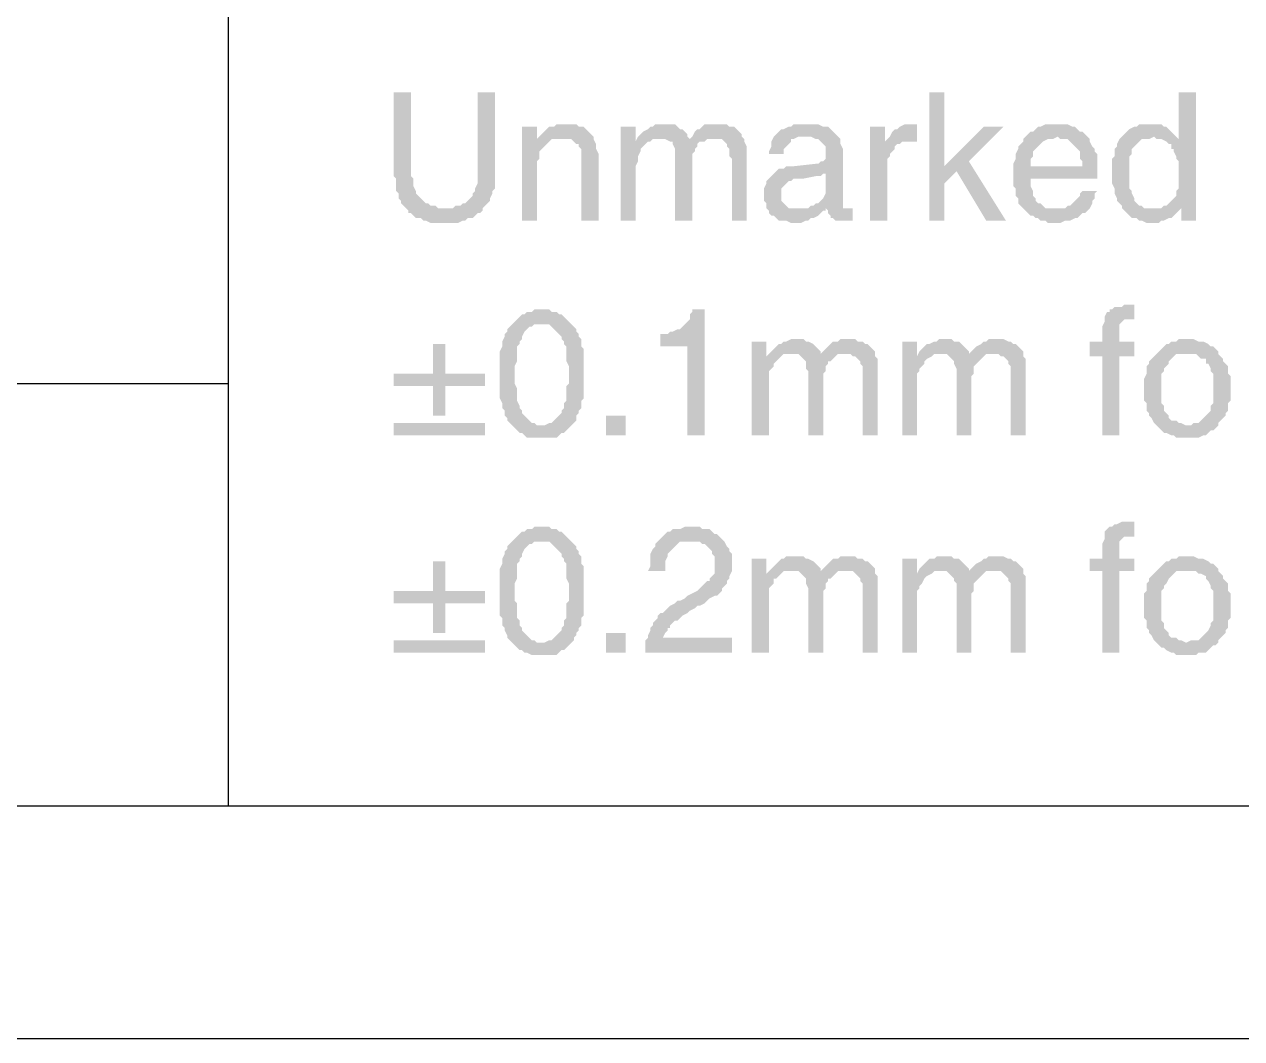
# Model space of a CAD drawing. Header units: millimetres. Extents: x 1186 to 2336, y 1181 to 1549.
# Drawn here: x 2227.45 to 2249.7, y 1251.84 to 1270.38 of the extents above; entities that cross this region are included whole.
import ezdxf

# ---------------------------------------------------------------- set-up
doc = ezdxf.new("R2010")
doc.units = ezdxf.units.MM

msp = doc.modelspace()

# ---------------------------------------------------------------- hatches: boundary and pattern name
at = {"transparency": 33554559}
for points in [[(2234.51289, 1269.13824), (2234.19696, 1269.13824), (2234.19696, 1267.60375), (2234.2421, 1267.55861), (2234.2421, 1267.33295), (2234.28723, 1267.28782), (2234.28723, 1267.19756), (2234.33236, 1267.15242), (2234.33236, 1267.10729), (2234.37749, 1267.06216), (2234.42263, 1267.01703), (2235.14474, 1267.01703), (2235.00934, 1267.01703), (2234.96421, 1267.06216), (2234.87395, 1267.06216), (2234.82881, 1267.10729), (2234.78368, 1267.10729), (2234.73855, 1267.15242), (2234.69342, 1267.19756), (2234.69342, 1267.19756), (2234.64829, 1267.24269), (2234.60315, 1267.28782), (2234.60315, 1267.33295), (2234.55802, 1267.42322), (2234.55802, 1267.55861), (2234.51289, 1267.60375), (2234.51289, 1267.69401)], [(2236.04738, 1269.13824), (2235.73146, 1269.13824), (2235.73146, 1267.46835), (2235.68633, 1267.37808), (2235.68633, 1267.33295), (2235.64119, 1267.28782), (2235.64119, 1267.24269), (2235.59606, 1267.19756), (2235.55093, 1267.15242), (2235.5058, 1267.10729), (2235.46067, 1267.10729), (2235.41553, 1267.06216), (2235.32527, 1267.06216), (2235.28014, 1267.01703), (2234.42263, 1267.01703), (2234.46776, 1266.9719), (2234.46776, 1266.92676), (2234.51289, 1266.92676), (2234.55802, 1266.88163), (2234.60315, 1266.8365), (2234.69342, 1266.8365), (2234.73855, 1266.79137), (2234.78368, 1266.79137), (2234.87395, 1266.74623), (2235.3704, 1266.74623), (2235.46067, 1266.79137), (2235.5058, 1266.79137), (2235.55093, 1266.8365), (2235.64119, 1266.8365), (2235.68633, 1266.88163), (2235.73146, 1266.92676), (2235.77659, 1266.92676), (2235.82172, 1266.9719), (2235.82172, 1267.01703), (2235.86685, 1267.06216), (2235.91199, 1267.10729), (2235.95712, 1267.15242), (2235.95712, 1267.19756), (2236.00225, 1267.28782), (2236.00225, 1267.33295), (2236.04738, 1267.37808), (2236.04738, 1267.64888)], [(2244.26144, 1269.13824), (2243.99065, 1269.13824), (2243.99065, 1266.79137), (2244.26144, 1266.79137), (2244.26144, 1267.46835), (2244.4871, 1267.69401), (2244.26144, 1267.78427)], [(2248.86492, 1269.13824), (2248.549, 1269.13824), (2248.549, 1268.28073), (2248.32333, 1268.2356), (2248.36847, 1268.19046), (2248.4136, 1268.19046), (2248.4136, 1268.1002), (2248.45873, 1268.1002), (2248.45873, 1268.05507), (2248.50386, 1267.9648), (2248.50386, 1267.91967), (2248.549, 1267.87454), (2248.549, 1267.37808), (2248.50386, 1267.33295), (2248.50386, 1267.24269), (2248.45873, 1267.19756), (2248.4136, 1267.15242), (2248.4136, 1267.15242), (2248.36847, 1267.10729), (2248.32333, 1267.06216), (2248.2782, 1267.06216), (2248.59413, 1267.01703), (2248.59413, 1266.79137), (2248.86492, 1266.79137)], [(2236.81463, 1268.50639), (2236.54384, 1268.50639), (2236.54384, 1266.79137), (2236.81463, 1266.79137), (2236.81463, 1267.73914), (2236.81463, 1267.87454), (2236.85976, 1267.91967), (2236.85976, 1268.05507), (2236.90489, 1268.1002), (2236.95003, 1268.14533), (2236.95003, 1268.14533), (2236.99516, 1268.19046), (2237.04029, 1268.2356), (2236.81463, 1268.28073)], [(2237.31108, 1268.55152), (2237.17569, 1268.55152), (2237.13056, 1268.50639), (2237.04029, 1268.50639), (2236.99516, 1268.46126), (2236.95003, 1268.41612), (2236.90489, 1268.37099), (2236.85976, 1268.32586), (2236.81463, 1268.28073), (2237.04029, 1268.2356), (2237.08542, 1268.28073), (2237.26595, 1268.28073), (2237.85267, 1268.32586), (2237.80754, 1268.37099), (2237.76241, 1268.41612), (2237.76241, 1268.41612), (2237.71727, 1268.46126), (2237.67214, 1268.50639), (2237.58188, 1268.50639), (2237.53675, 1268.55152), (2237.40135, 1268.55152)], [(2238.61992, 1268.50639), (2238.34912, 1268.50639), (2238.34912, 1266.79137), (2238.61992, 1266.79137), (2238.61992, 1267.78427), (2238.66505, 1267.87454), (2238.66505, 1267.9648), (2238.71018, 1268.05507), (2238.71018, 1268.1002), (2238.75531, 1268.14533), (2238.80045, 1268.19046), (2238.84558, 1268.2356), (2238.89071, 1268.2356), (2238.61992, 1268.2356)], [(2239.11637, 1268.55152), (2238.98097, 1268.55152), (2238.93584, 1268.50639), (2238.89071, 1268.50639), (2238.84558, 1268.46126), (2238.75531, 1268.41612), (2238.71018, 1268.37099), (2238.66505, 1268.32586), (2238.61992, 1268.2356), (2238.89071, 1268.2356), (2238.93584, 1268.28073), (2239.07124, 1268.28073), (2239.56769, 1268.32586), (2239.56769, 1268.37099), (2239.52256, 1268.41612), (2239.47743, 1268.46126), (2239.4323, 1268.46126), (2239.38716, 1268.50639), (2239.34203, 1268.55152), (2239.20664, 1268.55152)], [(2240.06415, 1268.55152), (2239.88362, 1268.55152), (2239.83849, 1268.50639), (2239.79335, 1268.46126), (2239.74822, 1268.46126), (2239.70309, 1268.41612), (2239.65796, 1268.32586), (2239.61283, 1268.28073), (2239.1615, 1268.28073), (2239.25177, 1268.2356), (2239.2969, 1268.2356), (2239.2969, 1268.19046), (2239.34203, 1268.1002), (2239.34203, 1266.79137), (2239.65796, 1266.79137), (2239.65796, 1267.78427), (2239.65796, 1268.00994), (2239.70309, 1268.05507), (2239.70309, 1268.1002), (2239.74822, 1268.14533), (2239.74822, 1268.19046), (2239.79335, 1268.2356), (2239.88362, 1268.2356), (2239.92875, 1268.28073), (2240.06415, 1268.28073), (2240.5606, 1268.32586), (2240.5606, 1268.37099), (2240.51547, 1268.41612), (2240.51547, 1268.41612), (2240.47034, 1268.46126), (2240.4252, 1268.50639), (2240.33494, 1268.50639), (2240.28981, 1268.55152), (2240.15441, 1268.55152)], [(2241.77917, 1268.55152), (2241.50838, 1268.55152), (2241.46324, 1268.50639), (2241.41811, 1268.50639), (2241.32785, 1268.46126), (2241.28272, 1268.46126), (2241.23758, 1268.41612), (2241.23758, 1268.41612), (2241.19245, 1268.37099), (2241.14732, 1268.32586), (2241.10219, 1268.2356), (2241.10219, 1268.14533), (2241.05705, 1268.05507), (2241.05705, 1268.00994), (2241.32785, 1268.00994), (2241.32785, 1268.1002), (2241.37298, 1268.14533), (2241.41811, 1268.19046), (2241.46324, 1268.2356), (2241.46324, 1268.28073), (2241.50838, 1268.28073), (2241.59864, 1268.32586), (2242.32076, 1268.32586), (2242.27562, 1268.37099), (2242.23049, 1268.41612), (2242.18536, 1268.46126), (2242.14023, 1268.50639), (2242.04996, 1268.50639), (2241.9597, 1268.55152), (2241.8243, 1268.55152)], [(2243.17827, 1268.50639), (2242.90747, 1268.50639), (2242.90747, 1266.79137), (2243.2234, 1266.79137), (2243.2234, 1267.91967), (2243.26853, 1267.9648), (2243.26853, 1268.00994), (2243.31366, 1268.05507), (2243.3588, 1268.1002), (2243.3588, 1268.14533), (2243.40393, 1268.19046), (2243.44906, 1268.19046), (2243.17827, 1268.2356)], [(2243.67472, 1268.55152), (2243.53932, 1268.55152), (2243.44906, 1268.50639), (2243.40393, 1268.46126), (2243.3588, 1268.46126), (2243.31366, 1268.41612), (2243.26853, 1268.32586), (2243.26853, 1268.32586), (2243.2234, 1268.28073), (2243.71985, 1268.2356), (2243.76499, 1268.2356), (2243.76499, 1268.55152), (2243.71985, 1268.55152)], [(2245.34461, 1268.50639), (2244.98355, 1268.50639), (2244.26144, 1267.78427), (2244.4871, 1267.69401), (2245.02869, 1266.79137), (2245.38974, 1266.79137), (2244.71276, 1267.87454)], [(2246.33752, 1268.55152), (2246.11186, 1268.55152), (2246.02159, 1268.50639), (2245.97646, 1268.50639), (2245.93133, 1268.46126), (2245.8862, 1268.41612), (2245.84106, 1268.41612), (2245.79593, 1268.37099), (2245.7508, 1268.32586), (2246.33752, 1268.32586), (2246.38265, 1268.28073), (2246.51805, 1268.28073), (2246.56318, 1268.2356), (2246.60831, 1268.19046), (2246.65344, 1268.14533), (2246.65344, 1268.14533), (2246.69858, 1268.1002), (2246.74371, 1268.05507), (2246.74371, 1267.91967), (2246.78884, 1267.87454), (2246.78884, 1267.78427), (2245.52514, 1267.78427), (2245.52514, 1267.42322), (2245.57027, 1267.37808), (2245.57027, 1267.24269), (2245.6154, 1267.19756), (2245.6154, 1267.10729), (2245.66054, 1267.06216), (2245.70567, 1267.01703), (2245.7508, 1266.9719), (2245.7508, 1266.9719), (2245.79593, 1266.92676), (2245.84106, 1266.88163), (2245.8862, 1266.88163), (2245.93133, 1266.8365), (2245.97646, 1266.8365), (2246.02159, 1266.79137), (2246.11186, 1266.79137), (2246.15699, 1266.74623), (2246.38265, 1266.74623), (2246.47292, 1266.79137), (2246.56318, 1266.79137), (2246.65344, 1266.8365), (2246.69858, 1266.8365), (2246.74371, 1266.88163), (2246.78884, 1266.92676), (2246.83397, 1266.92676), (2246.8791, 1266.9719), (2246.33752, 1267.01703), (2246.11186, 1267.01703), (2246.06673, 1267.06216), (2246.02159, 1267.10729), (2245.97646, 1267.10729), (2245.93133, 1267.15242), (2245.93133, 1267.19756), (2245.8862, 1267.24269), (2245.8862, 1267.33295), (2245.84106, 1267.42322), (2245.84106, 1267.55861), (2247.05963, 1267.55861), (2247.05963, 1268.00994), (2247.0145, 1268.05507), (2247.0145, 1268.1002), (2246.96937, 1268.14533), (2246.92424, 1268.2356), (2246.92424, 1268.28073), (2246.8791, 1268.32586), (2246.83397, 1268.37099), (2246.78884, 1268.41612), (2246.74371, 1268.41612), (2246.69858, 1268.46126), (2246.65344, 1268.50639), (2246.60831, 1268.50639), (2246.51805, 1268.55152), (2246.38265, 1268.55152)], [(2248.05254, 1268.55152), (2247.82688, 1268.55152), (2247.78175, 1268.50639), (2247.73662, 1268.50639), (2247.64635, 1268.46126), (2247.60122, 1268.41612), (2247.55609, 1268.37099), (2247.51096, 1268.32586), (2248.09767, 1268.32586), (2248.14281, 1268.28073), (2248.23307, 1268.28073), (2248.32333, 1268.2356), (2248.549, 1268.28073), (2248.549, 1268.28073), (2248.50386, 1268.32586), (2248.45873, 1268.37099), (2248.4136, 1268.41612), (2248.36847, 1268.46126), (2248.32333, 1268.50639), (2248.2782, 1268.50639), (2248.23307, 1268.55152), (2248.09767, 1268.55152)], [(2237.85267, 1268.32586), (2237.26595, 1268.28073), (2237.44648, 1268.28073), (2237.49161, 1268.2356), (2237.53675, 1268.19046), (2237.58188, 1268.19046), (2237.58188, 1268.14533), (2237.62701, 1268.1002), (2237.62701, 1266.79137), (2237.94293, 1266.79137), (2237.94293, 1268.00994), (2237.8978, 1268.1002), (2237.8978, 1268.19046), (2237.85267, 1268.28073)], [(2240.5606, 1268.32586), (2240.06415, 1268.28073), (2240.19954, 1268.28073), (2240.24468, 1268.2356), (2240.28981, 1268.19046), (2240.28981, 1268.14533), (2240.33494, 1268.1002), (2240.33494, 1267.9648), (2240.38007, 1267.91967), (2240.38007, 1266.79137), (2240.65087, 1266.79137), (2240.65087, 1268.00994), (2240.65087, 1268.14533), (2240.60573, 1268.2356), (2240.60573, 1268.28073)], [(2242.32076, 1268.32586), (2241.73404, 1268.32586), (2241.8243, 1268.32586), (2241.91457, 1268.28073), (2241.9597, 1268.28073), (2242.00483, 1268.2356), (2242.04996, 1268.19046), (2242.09509, 1268.14533), (2242.09509, 1267.91967), (2242.04996, 1267.87454), (2242.00483, 1267.87454), (2241.9597, 1267.82941), (2241.91457, 1267.82941), (2241.50838, 1267.78427), (2241.37298, 1267.78427), (2241.32785, 1267.73914), (2241.23758, 1267.73914), (2241.19245, 1267.69401), (2242.09509, 1267.64888), (2242.09509, 1267.37808), (2242.09509, 1267.28782), (2242.04996, 1267.19756), (2242.00483, 1267.15242), (2241.9597, 1267.10729), (2241.91457, 1267.10729), (2241.86943, 1267.06216), (2241.8243, 1267.06216), (2241.77917, 1267.01703), (2241.55351, 1267.01703), (2241.05705, 1266.9719), (2241.05705, 1266.92676), (2241.10219, 1266.88163), (2241.14732, 1266.88163), (2241.19245, 1266.8365), (2241.23758, 1266.79137), (2241.37298, 1266.79137), (2241.46324, 1266.74623), (2241.64377, 1266.74623), (2241.73404, 1266.79137), (2241.77917, 1266.79137), (2241.8243, 1266.8365), (2241.86943, 1266.8365), (2241.9597, 1266.88163), (2242.00483, 1266.92676), (2242.04996, 1266.9719), (2242.09509, 1266.9719), (2242.09509, 1267.01703), (2242.41102, 1267.01703), (2242.41102, 1268.1002), (2242.36589, 1268.19046), (2242.36589, 1268.28073)], [(2243.2234, 1268.28073), (2243.17827, 1268.2356), (2243.44906, 1268.19046), (2243.49419, 1268.2356), (2243.71985, 1268.2356)], [(2245.7508, 1268.32586), (2245.70567, 1268.28073), (2245.70567, 1268.2356), (2245.66054, 1268.19046), (2245.6154, 1268.14533), (2245.6154, 1268.1002), (2245.57027, 1268.00994), (2245.57027, 1267.91967), (2245.52514, 1267.82941), (2245.52514, 1267.78427), (2245.84106, 1267.78427), (2245.84106, 1267.91967), (2245.8862, 1267.9648), (2245.8862, 1268.05507), (2245.93133, 1268.1002), (2245.97646, 1268.14533), (2245.97646, 1268.14533), (2246.02159, 1268.19046), (2246.06673, 1268.2356), (2246.15699, 1268.28073), (2246.24725, 1268.28073), (2246.33752, 1268.32586)], [(2247.51096, 1268.32586), (2247.46582, 1268.28073), (2247.42069, 1268.19046), (2247.42069, 1268.14533), (2247.37556, 1268.1002), (2247.37556, 1267.9648), (2247.33043, 1267.91967), (2247.33043, 1267.46835), (2247.37556, 1267.37808), (2247.37556, 1267.28782), (2247.42069, 1267.19756), (2247.42069, 1267.15242), (2247.46582, 1267.10729), (2247.51096, 1267.06216), (2247.51096, 1267.01703), (2247.55609, 1266.9719), (2247.60122, 1266.92676), (2247.64635, 1266.88163), (2247.69148, 1266.8365), (2247.78175, 1266.8365), (2247.82688, 1266.79137), (2247.87201, 1266.79137), (2247.96228, 1266.74623), (2248.18794, 1266.74623), (2248.23307, 1266.79137), (2248.2782, 1266.79137), (2248.36847, 1266.8365), (2248.4136, 1266.8365), (2248.45873, 1266.88163), (2248.50386, 1266.92676), (2248.549, 1266.9719), (2248.09767, 1267.01703), (2247.91714, 1267.01703), (2247.87201, 1267.06216), (2247.82688, 1267.06216), (2247.78175, 1267.10729), (2247.73662, 1267.15242), (2247.73662, 1267.19756), (2247.69148, 1267.28782), (2247.69148, 1267.33295), (2247.64635, 1267.37808), (2247.64635, 1267.9648), (2247.69148, 1268.00994), (2247.69148, 1268.1002), (2247.73662, 1268.14533), (2247.73662, 1268.14533), (2247.78175, 1268.19046), (2247.82688, 1268.2356), (2247.87201, 1268.28073), (2248.00741, 1268.28073), (2248.09767, 1268.32586)], [(2241.19245, 1267.69401), (2241.14732, 1267.64888), (2241.10219, 1267.60375), (2241.10219, 1267.60375), (2241.05705, 1267.55861), (2241.01192, 1267.51348), (2241.01192, 1267.46835), (2240.96679, 1267.37808), (2240.96679, 1267.24269), (2240.96679, 1267.15242), (2241.01192, 1267.10729), (2241.01192, 1267.01703), (2241.05705, 1266.9719), (2241.55351, 1267.01703), (2241.41811, 1267.01703), (2241.37298, 1267.06216), (2241.32785, 1267.10729), (2241.28272, 1267.15242), (2241.28272, 1267.37808), (2241.32785, 1267.42322), (2241.37298, 1267.46835), (2241.41811, 1267.51348), (2241.46324, 1267.51348), (2241.50838, 1267.55861), (2241.68891, 1267.55861), (2241.91457, 1267.60375), (2242.00483, 1267.60375), (2242.04996, 1267.64888), (2242.09509, 1267.64888)], [(2247.05963, 1267.33295), (2246.78884, 1267.33295), (2246.74371, 1267.28782), (2246.74371, 1267.24269), (2246.69858, 1267.19756), (2246.65344, 1267.15242), (2246.60831, 1267.10729), (2246.56318, 1267.06216), (2246.51805, 1267.06216), (2246.47292, 1267.01703), (2246.33752, 1267.01703), (2246.8791, 1266.9719), (2246.92424, 1267.01703), (2246.96937, 1267.10729), (2246.96937, 1267.15242), (2247.0145, 1267.19756), (2247.0145, 1267.28782)], [(2242.41102, 1267.01703), (2242.09509, 1267.01703), (2242.14023, 1266.9719), (2242.50128, 1267.01703), (2242.50128, 1267.01703)], [(2242.59155, 1267.01703), (2242.50128, 1267.01703), (2242.14023, 1266.9719), (2242.14023, 1266.92676), (2242.18536, 1266.88163), (2242.18536, 1266.8365), (2242.23049, 1266.8365), (2242.27562, 1266.79137), (2242.59155, 1266.79137)], [(2248.2782, 1267.06216), (2248.23307, 1267.01703), (2248.09767, 1267.01703), (2248.549, 1266.9719), (2248.59413, 1267.01703)], [(2236.90489, 1265.16661), (2236.7695, 1265.16661), (2236.72437, 1265.12148), (2236.6341, 1265.12148), (2236.58897, 1265.07634), (2236.54384, 1265.07634), (2236.49871, 1265.03121), (2236.45357, 1264.98608), (2236.40844, 1264.94095), (2236.36331, 1264.89582), (2237.04029, 1264.89582), (2237.08542, 1264.85068), (2237.13056, 1264.80555), (2237.17569, 1264.76042), (2237.22082, 1264.71529), (2237.26595, 1264.67015), (2237.26595, 1264.62502), (2237.31108, 1264.57989), (2237.31108, 1264.53476), (2237.35622, 1264.48963), (2237.35622, 1264.21883), (2237.40135, 1264.12857), (2237.40135, 1263.81264), (2237.35622, 1263.76751), (2237.35622, 1263.49672), (2237.31108, 1263.45159), (2237.31108, 1263.36132), (2237.26595, 1263.31619), (2237.26595, 1263.27106), (2237.26595, 1263.27106), (2237.22082, 1263.22592), (2237.17569, 1263.18079), (2237.13056, 1263.13566), (2237.08542, 1263.09053), (2237.04029, 1263.09053), (2236.95003, 1263.0454), (2236.36331, 1263.0454), (2236.40844, 1263.00026), (2236.45357, 1262.95513), (2236.49871, 1262.91), (2236.54384, 1262.91), (2236.58897, 1262.86487), (2236.6341, 1262.81974), (2237.17569, 1262.81974), (2237.22082, 1262.86487), (2237.26595, 1262.91), (2237.31108, 1262.91), (2237.35622, 1262.95513), (2237.40135, 1263.00026), (2237.44648, 1263.0454), (2237.49161, 1263.09053), (2237.49161, 1263.09053), (2237.53675, 1263.13566), (2237.53675, 1263.22592), (2237.58188, 1263.27106), (2237.58188, 1263.31619), (2237.62701, 1263.36132), (2237.62701, 1263.49672), (2237.67214, 1263.54185), (2237.67214, 1263.99317), (2237.67214, 1264.44449), (2237.62701, 1264.48963), (2237.62701, 1264.62502), (2237.58188, 1264.67015), (2237.58188, 1264.71529), (2237.53675, 1264.76042), (2237.53675, 1264.80555), (2237.49161, 1264.85068), (2237.49161, 1264.85068), (2237.44648, 1264.89582), (2237.40135, 1264.94095), (2237.35622, 1264.98608), (2237.31108, 1265.03121), (2237.26595, 1265.07634), (2237.22082, 1265.07634), (2237.17569, 1265.12148), (2237.08542, 1265.12148), (2237.04029, 1265.16661), (2236.95003, 1265.16661)], [(2239.88362, 1265.16661), (2239.65796, 1265.16661), (2239.65796, 1265.12148), (2239.61283, 1265.07634), (2239.61283, 1264.98608), (2239.56769, 1264.94095), (2239.52256, 1264.89582), (2239.47743, 1264.85068), (2239.4323, 1264.80555), (2239.38716, 1264.80555), (2239.2969, 1264.76042), (2239.25177, 1264.76042), (2239.20664, 1264.71529), (2239.07124, 1264.71529), (2239.07124, 1264.48963), (2239.56769, 1264.48963), (2239.56769, 1262.86487), (2239.88362, 1262.86487)], [(2247.60122, 1265.25687), (2247.55609, 1265.25687), (2247.51096, 1265.21174), (2247.37556, 1265.21174), (2247.33043, 1265.16661), (2247.28529, 1265.16661), (2247.28529, 1265.12148), (2247.24016, 1265.12148), (2247.19503, 1265.03121), (2247.19503, 1264.98608), (2247.73662, 1264.98608), (2247.73662, 1265.25687)], [(2247.19503, 1264.98608), (2247.19503, 1264.94095), (2247.1499, 1264.85068), (2247.1499, 1264.57989), (2246.92424, 1264.57989), (2246.92424, 1264.3091), (2247.1499, 1264.3091), (2247.1499, 1262.86487), (2247.46582, 1262.86487), (2247.46582, 1264.3091), (2247.73662, 1264.3091), (2247.73662, 1264.57989), (2247.46582, 1264.57989), (2247.46582, 1264.89582), (2247.51096, 1264.94095), (2247.51096, 1264.94095), (2247.55609, 1264.98608), (2247.64635, 1264.98608)], [(2236.36331, 1264.89582), (2236.31818, 1264.85068), (2236.31818, 1264.85068), (2236.27304, 1264.80555), (2236.27304, 1264.76042), (2236.22791, 1264.71529), (2236.22791, 1264.67015), (2236.18278, 1264.57989), (2236.18278, 1264.48963), (2236.13765, 1264.39936), (2236.13765, 1263.54185), (2236.18278, 1263.45159), (2236.18278, 1263.36132), (2236.22791, 1263.31619), (2236.22791, 1263.22592), (2236.27304, 1263.18079), (2236.27304, 1263.13566), (2236.31818, 1263.09053), (2236.36331, 1263.0454), (2236.90489, 1263.0454), (2236.81463, 1263.0454), (2236.7695, 1263.09053), (2236.72437, 1263.09053), (2236.67923, 1263.13566), (2236.6341, 1263.18079), (2236.58897, 1263.22592), (2236.54384, 1263.27106), (2236.54384, 1263.31619), (2236.49871, 1263.36132), (2236.49871, 1263.40645), (2236.45357, 1263.49672), (2236.45357, 1263.72238), (2236.40844, 1263.81264), (2236.40844, 1264.12857), (2236.45357, 1264.21883), (2236.45357, 1264.48963), (2236.49871, 1264.53476), (2236.49871, 1264.57989), (2236.54384, 1264.62502), (2236.54384, 1264.67015), (2236.54384, 1264.67015), (2236.58897, 1264.76042), (2236.6341, 1264.80555), (2236.67923, 1264.85068), (2236.72437, 1264.85068), (2236.7695, 1264.89582), (2236.90489, 1264.89582)], [(2235.14474, 1264.53476), (2234.91908, 1264.53476), (2234.91908, 1263.99317), (2234.19696, 1263.99317), (2234.19696, 1263.76751), (2234.91908, 1263.76751), (2234.91908, 1263.22592), (2235.14474, 1263.22592), (2235.14474, 1263.76751), (2235.86685, 1263.76751), (2235.86685, 1263.99317), (2235.14474, 1263.99317)], [(2241.01192, 1264.57989), (2240.74113, 1264.57989), (2240.74113, 1262.86487), (2241.05705, 1262.86487), (2241.05705, 1264.0383), (2241.10219, 1264.08344), (2241.14732, 1264.12857), (2241.14732, 1264.1737), (2241.19245, 1264.21883), (2241.23758, 1264.26396), (2241.28272, 1264.3091), (2241.01192, 1264.3091)], [(2241.55351, 1264.62502), (2241.46324, 1264.62502), (2241.37298, 1264.57989), (2241.32785, 1264.57989), (2241.28272, 1264.53476), (2241.23758, 1264.53476), (2241.19245, 1264.48963), (2241.14732, 1264.44449), (2241.10219, 1264.39936), (2241.01192, 1264.3091), (2241.28272, 1264.3091), (2241.32785, 1264.35423), (2241.46324, 1264.35423), (2242.00483, 1264.39936), (2241.9597, 1264.44449), (2241.91457, 1264.48963), (2241.91457, 1264.48963), (2241.86943, 1264.53476), (2241.77917, 1264.57989), (2241.73404, 1264.57989), (2241.68891, 1264.62502), (2241.59864, 1264.62502)], [(2242.50128, 1264.62502), (2242.36589, 1264.62502), (2242.32076, 1264.57989), (2242.23049, 1264.57989), (2242.18536, 1264.53476), (2242.14023, 1264.48963), (2242.09509, 1264.44449), (2242.04996, 1264.39936), (2242.00483, 1264.35423), (2241.59864, 1264.35423), (2241.64377, 1264.3091), (2241.68891, 1264.26396), (2241.68891, 1264.26396), (2241.73404, 1264.21883), (2241.73404, 1264.08344), (2241.77917, 1264.0383), (2241.77917, 1262.86487), (2242.04996, 1262.86487), (2242.04996, 1263.99317), (2242.09509, 1264.0383), (2242.09509, 1264.12857), (2242.14023, 1264.1737), (2242.14023, 1264.21883), (2242.18536, 1264.21883), (2242.23049, 1264.26396), (2242.27562, 1264.3091), (2242.32076, 1264.35423), (2242.45615, 1264.35423), (2242.99774, 1264.39936), (2242.95261, 1264.44449), (2242.90747, 1264.48963), (2242.90747, 1264.48963), (2242.86234, 1264.53476), (2242.81721, 1264.53476), (2242.77208, 1264.57989), (2242.68181, 1264.57989), (2242.63668, 1264.62502), (2242.54642, 1264.62502)], [(2243.76499, 1264.57989), (2243.49419, 1264.57989), (2243.49419, 1262.86487), (2243.76499, 1262.86487), (2243.76499, 1263.99317), (2243.81012, 1264.0383), (2243.81012, 1264.08344), (2243.85525, 1264.12857), (2243.90038, 1264.1737), (2243.90038, 1264.21883), (2243.94551, 1264.26396), (2244.03578, 1264.3091), (2243.76499, 1264.3091)], [(2244.26144, 1264.62502), (2244.17117, 1264.62502), (2244.12604, 1264.57989), (2244.08091, 1264.57989), (2243.99065, 1264.53476), (2243.94551, 1264.53476), (2243.90038, 1264.48963), (2243.85525, 1264.44449), (2243.81012, 1264.39936), (2243.76499, 1264.3091), (2244.03578, 1264.3091), (2244.08091, 1264.35423), (2244.21631, 1264.35423), (2244.71276, 1264.39936), (2244.66763, 1264.44449), (2244.6225, 1264.48963), (2244.6225, 1264.48963), (2244.57736, 1264.53476), (2244.53223, 1264.57989), (2244.44197, 1264.57989), (2244.39684, 1264.62502), (2244.3517, 1264.62502)], [(2245.20921, 1264.62502), (2245.07382, 1264.62502), (2245.02869, 1264.57989), (2244.98355, 1264.57989), (2244.93842, 1264.53476), (2244.84816, 1264.48963), (2244.80302, 1264.44449), (2244.75789, 1264.39936), (2244.71276, 1264.35423), (2244.30657, 1264.35423), (2244.3517, 1264.3091), (2244.39684, 1264.26396), (2244.39684, 1264.26396), (2244.44197, 1264.21883), (2244.44197, 1264.1737), (2244.4871, 1264.08344), (2244.4871, 1262.86487), (2244.75789, 1262.86487), (2244.75789, 1263.94804), (2244.80302, 1263.99317), (2244.80302, 1264.12857), (2244.84816, 1264.1737), (2244.89329, 1264.21883), (2244.89329, 1264.21883), (2244.93842, 1264.26396), (2244.98355, 1264.3091), (2245.02869, 1264.35423), (2245.16408, 1264.35423), (2245.70567, 1264.39936), (2245.66054, 1264.44449), (2245.6154, 1264.48963), (2245.6154, 1264.48963), (2245.57027, 1264.53476), (2245.52514, 1264.53476), (2245.48001, 1264.57989), (2245.43488, 1264.57989), (2245.34461, 1264.62502), (2245.29948, 1264.62502)], [(2248.68439, 1264.62502), (2248.549, 1264.62502), (2248.50386, 1264.57989), (2248.4136, 1264.57989), (2248.36847, 1264.53476), (2248.32333, 1264.53476), (2248.2782, 1264.48963), (2248.23307, 1264.44449), (2248.18794, 1264.39936), (2248.14281, 1264.35423), (2248.14281, 1264.35423), (2248.09767, 1264.3091), (2248.05254, 1264.26396), (2248.00741, 1264.21883), (2248.00741, 1264.1737), (2247.96228, 1264.12857), (2247.96228, 1263.99317), (2247.91714, 1263.90291), (2247.91714, 1263.72238), (2247.91714, 1263.49672), (2247.96228, 1263.45159), (2247.96228, 1263.31619), (2248.00741, 1263.27106), (2248.00741, 1263.22592), (2248.05254, 1263.18079), (2248.09767, 1263.09053), (2248.14281, 1263.0454), (2248.68439, 1263.0454), (2248.59413, 1263.09053), (2248.549, 1263.09053), (2248.50386, 1263.13566), (2248.4136, 1263.13566), (2248.36847, 1263.18079), (2248.36847, 1263.22592), (2248.32333, 1263.27106), (2248.2782, 1263.31619), (2248.2782, 1263.40645), (2248.23307, 1263.45159), (2248.23307, 1263.99317), (2248.2782, 1264.0383), (2248.2782, 1264.08344), (2248.32333, 1264.12857), (2248.36847, 1264.1737), (2248.36847, 1264.21883), (2248.4136, 1264.26396), (2248.45873, 1264.3091), (2248.50386, 1264.35423), (2248.68439, 1264.35423), (2249.27111, 1264.39936), (2249.22598, 1264.44449), (2249.18085, 1264.48963), (2249.13571, 1264.48963), (2249.09058, 1264.53476), (2249.00032, 1264.57989), (2248.91005, 1264.57989), (2248.81979, 1264.62502), (2248.77466, 1264.62502)], [(2242.99774, 1264.39936), (2242.45615, 1264.35423), (2242.54642, 1264.35423), (2242.59155, 1264.3091), (2242.63668, 1264.3091), (2242.68181, 1264.26396), (2242.72695, 1264.21883), (2242.72695, 1264.1737), (2242.77208, 1264.12857), (2242.77208, 1262.86487), (2243.04287, 1262.86487), (2243.04287, 1264.26396), (2242.99774, 1264.3091)], [(2245.70567, 1264.39936), (2245.16408, 1264.35423), (2245.25435, 1264.35423), (2245.29948, 1264.3091), (2245.34461, 1264.3091), (2245.38974, 1264.26396), (2245.43488, 1264.21883), (2245.43488, 1264.1737), (2245.48001, 1264.12857), (2245.48001, 1262.86487), (2245.7508, 1262.86487), (2245.7508, 1264.26396), (2245.70567, 1264.3091)], [(2249.27111, 1264.39936), (2248.68439, 1264.35423), (2248.86492, 1264.35423), (2248.91005, 1264.3091), (2248.95518, 1264.26396), (2249.04545, 1264.26396), (2249.04545, 1264.1737), (2249.09058, 1264.1737), (2249.13571, 1264.08344), (2249.13571, 1264.0383), (2249.18085, 1263.99317), (2249.18085, 1263.45159), (2249.13571, 1263.40645), (2249.13571, 1263.31619), (2249.09058, 1263.27106), (2249.04545, 1263.22592), (2249.04545, 1263.22592), (2249.00032, 1263.18079), (2248.95518, 1263.13566), (2248.91005, 1263.09053), (2248.81979, 1263.09053), (2248.77466, 1263.0454), (2248.14281, 1263.0454), (2248.18794, 1263.00026), (2248.23307, 1262.95513), (2248.2782, 1262.91), (2248.32333, 1262.91), (2248.4136, 1262.86487), (2248.45873, 1262.86487), (2248.50386, 1262.81974), (2248.91005, 1262.81974), (2249.00032, 1262.86487), (2249.04545, 1262.86487), (2249.09058, 1262.91), (2249.13571, 1262.95513), (2249.18085, 1262.95513), (2249.22598, 1263.00026), (2249.27111, 1263.0454), (2249.27111, 1263.09053), (2249.31624, 1263.13566), (2249.36137, 1263.18079), (2249.40651, 1263.22592), (2249.40651, 1263.27106), (2249.45164, 1263.31619), (2249.45164, 1263.45159), (2249.49677, 1263.49672), (2249.49677, 1263.72238), (2249.49677, 1263.94804), (2249.45164, 1263.99317), (2249.45164, 1264.12857), (2249.40651, 1264.1737), (2249.36137, 1264.21883), (2249.36137, 1264.26396), (2249.31624, 1264.3091), (2249.27111, 1264.35423)], [(2238.43939, 1262.86487), (2238.43939, 1263.22592), (2238.07833, 1263.22592), (2238.07833, 1262.86487)], [(2235.86685, 1262.86487), (2235.86685, 1263.09053), (2234.19696, 1263.09053), (2234.19696, 1262.86487)], [(2236.90489, 1261.19498), (2236.7695, 1261.19498), (2236.72437, 1261.14984), (2236.6341, 1261.14984), (2236.58897, 1261.10471), (2236.54384, 1261.10471), (2236.49871, 1261.05958), (2236.45357, 1261.01445), (2236.40844, 1260.96932), (2236.36331, 1260.92418), (2237.04029, 1260.92418), (2237.08542, 1260.87905), (2237.13056, 1260.83392), (2237.17569, 1260.78879), (2237.22082, 1260.74366), (2237.26595, 1260.69852), (2237.26595, 1260.65339), (2237.31108, 1260.60826), (2237.31108, 1260.56313), (2237.35622, 1260.51799), (2237.35622, 1260.2472), (2237.40135, 1260.15694), (2237.40135, 1259.84101), (2237.35622, 1259.79588), (2237.35622, 1259.52509), (2237.31108, 1259.47995), (2237.31108, 1259.38969), (2237.26595, 1259.34456), (2237.26595, 1259.29943), (2237.26595, 1259.29943), (2237.22082, 1259.25429), (2237.17569, 1259.20916), (2237.13056, 1259.16403), (2237.08542, 1259.1189), (2237.04029, 1259.1189), (2236.95003, 1259.07376), (2236.36331, 1259.07376), (2236.40844, 1259.02863), (2236.45357, 1258.9835), (2236.49871, 1258.93837), (2236.54384, 1258.93837), (2236.58897, 1258.89324), (2236.6341, 1258.89324), (2236.72437, 1258.8481), (2237.17569, 1258.8481), (2237.22082, 1258.89324), (2237.26595, 1258.93837), (2237.31108, 1258.93837), (2237.35622, 1258.9835), (2237.40135, 1259.02863), (2237.44648, 1259.07376), (2237.49161, 1259.1189), (2237.49161, 1259.16403), (2237.53675, 1259.20916), (2237.53675, 1259.25429), (2237.58188, 1259.29943), (2237.58188, 1259.34456), (2237.62701, 1259.38969), (2237.62701, 1259.52509), (2237.67214, 1259.57022), (2237.67214, 1260.02154), (2237.67214, 1260.47286), (2237.62701, 1260.51799), (2237.62701, 1260.65339), (2237.58188, 1260.69852), (2237.58188, 1260.74366), (2237.53675, 1260.78879), (2237.53675, 1260.83392), (2237.49161, 1260.87905), (2237.49161, 1260.87905), (2237.44648, 1260.92418), (2237.40135, 1260.96932), (2237.35622, 1261.01445), (2237.31108, 1261.05958), (2237.26595, 1261.10471), (2237.22082, 1261.10471), (2237.17569, 1261.14984), (2237.08542, 1261.14984), (2237.04029, 1261.19498), (2236.95003, 1261.19498)], [(2239.65796, 1261.19498), (2239.52256, 1261.19498), (2239.4323, 1261.14984), (2239.2969, 1261.14984), (2239.25177, 1261.10471), (2239.20664, 1261.10471), (2239.1615, 1261.05958), (2239.11637, 1261.01445), (2239.07124, 1260.96932), (2239.07124, 1260.96932), (2239.02611, 1260.92418), (2238.98097, 1260.87905), (2238.98097, 1260.83392), (2238.93584, 1260.78879), (2238.89071, 1260.69852), (2238.89071, 1260.47286), (2238.84558, 1260.3826), (2239.1615, 1260.3826), (2239.1615, 1260.56313), (2239.20664, 1260.65339), (2239.20664, 1260.69852), (2239.25177, 1260.74366), (2239.2969, 1260.78879), (2239.34203, 1260.83392), (2239.38716, 1260.87905), (2239.4323, 1260.92418), (2239.61283, 1260.92418), (2240.19954, 1260.96932), (2240.15441, 1261.01445), (2240.10928, 1261.05958), (2240.06415, 1261.05958), (2240.01901, 1261.10471), (2239.97388, 1261.14984), (2239.83849, 1261.14984), (2239.79335, 1261.19498), (2239.70309, 1261.19498)], [(2247.60122, 1261.28524), (2247.51096, 1261.28524), (2247.42069, 1261.24011), (2247.37556, 1261.24011), (2247.33043, 1261.19498), (2247.28529, 1261.19498), (2247.24016, 1261.14984), (2247.19503, 1261.10471), (2247.19503, 1261.01445), (2247.73662, 1261.01445), (2247.73662, 1261.28524)], [(2240.19954, 1260.96932), (2239.61283, 1260.92418), (2239.79335, 1260.92418), (2239.83849, 1260.87905), (2239.88362, 1260.87905), (2239.92875, 1260.83392), (2239.97388, 1260.78879), (2240.01901, 1260.74366), (2240.01901, 1260.69852), (2240.06415, 1260.65339), (2240.06415, 1260.33747), (2240.01901, 1260.29233), (2239.97388, 1260.2472), (2239.97388, 1260.20207), (2239.92875, 1260.20207), (2239.88362, 1260.15694), (2239.83849, 1260.1118), (2239.79335, 1260.06667), (2239.74822, 1260.02154), (2239.65796, 1259.97641), (2239.65796, 1259.97641), (2239.56769, 1259.93128), (2239.52256, 1259.88614), (2239.4323, 1259.84101), (2239.38716, 1259.84101), (2239.34203, 1259.79588), (2239.25177, 1259.75075), (2239.20664, 1259.70562), (2239.1615, 1259.66048), (2239.11637, 1259.61535), (2239.07124, 1259.61535), (2239.02611, 1259.57022), (2239.02611, 1259.52509), (2238.98097, 1259.47995), (2238.93584, 1259.43482), (2238.93584, 1259.38969), (2238.89071, 1259.34456), (2238.89071, 1259.29943), (2238.84558, 1259.20916), (2238.84558, 1259.16403), (2238.80045, 1259.1189), (2238.80045, 1258.89324), (2240.38007, 1258.89324), (2240.38007, 1259.16403), (2239.11637, 1259.16403), (2239.1615, 1259.25429), (2239.20664, 1259.29943), (2239.20664, 1259.34456), (2239.25177, 1259.34456), (2239.25177, 1259.38969), (2239.2969, 1259.43482), (2239.34203, 1259.47995), (2239.38716, 1259.47995), (2239.4323, 1259.52509), (2239.47743, 1259.57022), (2239.56769, 1259.61535), (2239.61283, 1259.66048), (2239.70309, 1259.70562), (2239.74822, 1259.75075), (2239.79335, 1259.75075), (2239.88362, 1259.79588), (2239.92875, 1259.84101), (2239.97388, 1259.88614), (2240.06415, 1259.93128), (2240.10928, 1259.93128), (2240.15441, 1259.97641), (2240.19954, 1260.02154), (2240.19954, 1260.06667), (2240.24468, 1260.1118), (2240.28981, 1260.15694), (2240.28981, 1260.20207), (2240.33494, 1260.2472), (2240.33494, 1260.29233), (2240.38007, 1260.3826), (2240.38007, 1260.69852), (2240.33494, 1260.74366), (2240.33494, 1260.78879), (2240.28981, 1260.83392), (2240.24468, 1260.92418)], [(2247.19503, 1261.01445), (2247.19503, 1260.96932), (2247.1499, 1260.87905), (2247.1499, 1260.60826), (2246.92424, 1260.60826), (2246.92424, 1260.3826), (2247.1499, 1260.3826), (2247.1499, 1258.89324), (2247.46582, 1258.89324), (2247.46582, 1260.3826), (2247.73662, 1260.3826), (2247.73662, 1260.60826), (2247.46582, 1260.60826), (2247.46582, 1260.92418), (2247.51096, 1260.96932), (2247.51096, 1260.96932), (2247.55609, 1261.01445), (2247.64635, 1261.01445)], [(2236.36331, 1260.92418), (2236.31818, 1260.87905), (2236.31818, 1260.87905), (2236.27304, 1260.83392), (2236.27304, 1260.78879), (2236.22791, 1260.74366), (2236.22791, 1260.69852), (2236.18278, 1260.60826), (2236.18278, 1260.51799), (2236.13765, 1260.42773), (2236.13765, 1259.57022), (2236.18278, 1259.52509), (2236.18278, 1259.38969), (2236.22791, 1259.34456), (2236.22791, 1259.29943), (2236.27304, 1259.20916), (2236.27304, 1259.16403), (2236.31818, 1259.1189), (2236.36331, 1259.07376), (2236.90489, 1259.07376), (2236.81463, 1259.07376), (2236.7695, 1259.1189), (2236.72437, 1259.1189), (2236.67923, 1259.16403), (2236.6341, 1259.20916), (2236.58897, 1259.25429), (2236.54384, 1259.29943), (2236.54384, 1259.34456), (2236.49871, 1259.38969), (2236.49871, 1259.47995), (2236.45357, 1259.52509), (2236.45357, 1259.79588), (2236.40844, 1259.84101), (2236.40844, 1260.15694), (2236.45357, 1260.2472), (2236.45357, 1260.51799), (2236.49871, 1260.56313), (2236.49871, 1260.60826), (2236.54384, 1260.65339), (2236.54384, 1260.69852), (2236.54384, 1260.69852), (2236.58897, 1260.78879), (2236.6341, 1260.83392), (2236.67923, 1260.87905), (2236.72437, 1260.87905), (2236.7695, 1260.92418), (2236.90489, 1260.92418)], [(2235.14474, 1260.56313), (2234.91908, 1260.56313), (2234.91908, 1260.02154), (2234.19696, 1260.02154), (2234.19696, 1259.79588), (2234.91908, 1259.79588), (2234.91908, 1259.25429), (2235.14474, 1259.25429), (2235.14474, 1259.79588), (2235.86685, 1259.79588), (2235.86685, 1260.02154), (2235.14474, 1260.02154)], [(2241.01192, 1260.60826), (2240.74113, 1260.60826), (2240.74113, 1258.89324), (2241.05705, 1258.89324), (2241.05705, 1260.06667), (2241.10219, 1260.1118), (2241.14732, 1260.15694), (2241.14732, 1260.2472), (2241.19245, 1260.2472), (2241.23758, 1260.29233), (2241.28272, 1260.33747), (2241.01192, 1260.33747)], [(2241.55351, 1260.65339), (2241.37298, 1260.65339), (2241.32785, 1260.60826), (2241.28272, 1260.60826), (2241.23758, 1260.56313), (2241.19245, 1260.51799), (2241.14732, 1260.47286), (2241.10219, 1260.42773), (2241.01192, 1260.33747), (2241.28272, 1260.33747), (2241.32785, 1260.3826), (2241.46324, 1260.3826), (2242.00483, 1260.42773), (2241.9597, 1260.47286), (2241.91457, 1260.51799), (2241.91457, 1260.51799), (2241.86943, 1260.56313), (2241.77917, 1260.60826), (2241.73404, 1260.60826), (2241.68891, 1260.65339), (2241.59864, 1260.65339)], [(2242.50128, 1260.65339), (2242.36589, 1260.65339), (2242.32076, 1260.60826), (2242.23049, 1260.60826), (2242.18536, 1260.56313), (2242.14023, 1260.51799), (2242.09509, 1260.47286), (2242.04996, 1260.42773), (2242.00483, 1260.3826), (2241.59864, 1260.3826), (2241.64377, 1260.33747), (2241.68891, 1260.29233), (2241.68891, 1260.29233), (2241.73404, 1260.2472), (2241.73404, 1260.15694), (2241.77917, 1260.06667), (2241.77917, 1258.89324), (2242.04996, 1258.89324), (2242.04996, 1260.02154), (2242.09509, 1260.06667), (2242.09509, 1260.15694), (2242.14023, 1260.20207), (2242.14023, 1260.2472), (2242.18536, 1260.2472), (2242.23049, 1260.29233), (2242.27562, 1260.33747), (2242.32076, 1260.3826), (2242.45615, 1260.3826), (2242.99774, 1260.42773), (2242.95261, 1260.47286), (2242.90747, 1260.51799), (2242.90747, 1260.51799), (2242.86234, 1260.56313), (2242.81721, 1260.56313), (2242.77208, 1260.60826), (2242.68181, 1260.60826), (2242.63668, 1260.65339), (2242.54642, 1260.65339)], [(2243.76499, 1260.60826), (2243.49419, 1260.60826), (2243.49419, 1258.89324), (2243.76499, 1258.89324), (2243.76499, 1260.02154), (2243.81012, 1260.06667), (2243.81012, 1260.1118), (2243.85525, 1260.15694), (2243.90038, 1260.2472), (2243.90038, 1260.2472), (2243.94551, 1260.29233), (2244.03578, 1260.33747), (2243.76499, 1260.33747)], [(2244.26144, 1260.65339), (2244.12604, 1260.65339), (2244.08091, 1260.60826), (2243.99065, 1260.60826), (2243.94551, 1260.56313), (2243.90038, 1260.51799), (2243.85525, 1260.47286), (2243.81012, 1260.42773), (2243.76499, 1260.33747), (2244.03578, 1260.33747), (2244.08091, 1260.3826), (2244.21631, 1260.3826), (2244.71276, 1260.42773), (2244.66763, 1260.47286), (2244.6225, 1260.51799), (2244.6225, 1260.51799), (2244.57736, 1260.56313), (2244.53223, 1260.60826), (2244.44197, 1260.60826), (2244.39684, 1260.65339), (2244.3517, 1260.65339)], [(2245.20921, 1260.65339), (2245.07382, 1260.65339), (2245.02869, 1260.60826), (2244.98355, 1260.60826), (2244.93842, 1260.56313), (2244.84816, 1260.51799), (2244.80302, 1260.47286), (2244.75789, 1260.42773), (2244.71276, 1260.3826), (2244.30657, 1260.3826), (2244.3517, 1260.33747), (2244.39684, 1260.29233), (2244.39684, 1260.29233), (2244.44197, 1260.2472), (2244.44197, 1260.20207), (2244.4871, 1260.15694), (2244.4871, 1258.89324), (2244.75789, 1258.89324), (2244.75789, 1259.97641), (2244.80302, 1260.02154), (2244.80302, 1260.15694), (2244.84816, 1260.20207), (2244.89329, 1260.2472), (2244.89329, 1260.2472), (2244.93842, 1260.29233), (2244.98355, 1260.33747), (2245.02869, 1260.3826), (2245.16408, 1260.3826), (2245.70567, 1260.42773), (2245.66054, 1260.47286), (2245.6154, 1260.51799), (2245.6154, 1260.51799), (2245.57027, 1260.56313), (2245.52514, 1260.56313), (2245.48001, 1260.60826), (2245.43488, 1260.60826), (2245.34461, 1260.65339), (2245.29948, 1260.65339)], [(2248.68439, 1260.65339), (2248.549, 1260.65339), (2248.50386, 1260.60826), (2248.4136, 1260.60826), (2248.36847, 1260.56313), (2248.32333, 1260.56313), (2248.2782, 1260.51799), (2248.23307, 1260.47286), (2248.18794, 1260.42773), (2248.14281, 1260.3826), (2248.14281, 1260.3826), (2248.09767, 1260.33747), (2248.05254, 1260.29233), (2248.00741, 1260.2472), (2248.00741, 1260.20207), (2247.96228, 1260.15694), (2247.96228, 1260.02154), (2247.91714, 1259.97641), (2247.91714, 1259.75075), (2247.91714, 1259.52509), (2247.96228, 1259.47995), (2247.96228, 1259.34456), (2248.00741, 1259.29943), (2248.00741, 1259.25429), (2248.05254, 1259.20916), (2248.09767, 1259.1189), (2248.14281, 1259.07376), (2248.68439, 1259.07376), (2248.59413, 1259.1189), (2248.549, 1259.1189), (2248.50386, 1259.16403), (2248.4136, 1259.16403), (2248.36847, 1259.20916), (2248.36847, 1259.25429), (2248.32333, 1259.29943), (2248.2782, 1259.34456), (2248.2782, 1259.43482), (2248.23307, 1259.47995), (2248.23307, 1260.02154), (2248.2782, 1260.06667), (2248.2782, 1260.1118), (2248.32333, 1260.15694), (2248.36847, 1260.2472), (2248.36847, 1260.2472), (2248.4136, 1260.29233), (2248.45873, 1260.33747), (2248.50386, 1260.3826), (2248.68439, 1260.3826), (2249.27111, 1260.42773), (2249.22598, 1260.47286), (2249.18085, 1260.51799), (2249.13571, 1260.51799), (2249.09058, 1260.56313), (2249.00032, 1260.60826), (2248.91005, 1260.60826), (2248.81979, 1260.65339), (2248.77466, 1260.65339)], [(2242.99774, 1260.42773), (2242.45615, 1260.3826), (2242.59155, 1260.3826), (2242.63668, 1260.33747), (2242.68181, 1260.29233), (2242.72695, 1260.2472), (2242.72695, 1260.20207), (2242.77208, 1260.15694), (2242.77208, 1258.89324), (2243.04287, 1258.89324), (2243.04287, 1260.1118), (2243.04287, 1260.29233), (2242.99774, 1260.33747)], [(2245.70567, 1260.42773), (2245.16408, 1260.3826), (2245.29948, 1260.3826), (2245.34461, 1260.33747), (2245.38974, 1260.29233), (2245.43488, 1260.2472), (2245.43488, 1260.20207), (2245.48001, 1260.15694), (2245.48001, 1258.89324), (2245.7508, 1258.89324), (2245.7508, 1260.1118), (2245.7508, 1260.29233), (2245.70567, 1260.33747)], [(2249.27111, 1260.42773), (2248.68439, 1260.3826), (2248.86492, 1260.3826), (2248.91005, 1260.33747), (2248.95518, 1260.33747), (2249.04545, 1260.29233), (2249.04545, 1260.2472), (2249.09058, 1260.20207), (2249.13571, 1260.1118), (2249.13571, 1260.06667), (2249.18085, 1260.02154), (2249.18085, 1259.47995), (2249.13571, 1259.43482), (2249.13571, 1259.38969), (2249.09058, 1259.29943), (2249.04545, 1259.25429), (2249.04545, 1259.25429), (2249.00032, 1259.20916), (2248.95518, 1259.16403), (2248.91005, 1259.1189), (2248.77466, 1259.1189), (2248.68439, 1259.07376), (2248.14281, 1259.07376), (2248.18794, 1259.02863), (2248.23307, 1258.9835), (2248.2782, 1258.9835), (2248.32333, 1258.93837), (2248.4136, 1258.89324), (2248.45873, 1258.89324), (2248.50386, 1258.8481), (2248.86492, 1258.8481), (2248.91005, 1258.89324), (2249.04545, 1258.89324), (2249.09058, 1258.93837), (2249.13571, 1258.9835), (2249.18085, 1259.02863), (2249.22598, 1259.02863), (2249.27111, 1259.07376), (2249.27111, 1259.1189), (2249.31624, 1259.16403), (2249.36137, 1259.20916), (2249.40651, 1259.25429), (2249.40651, 1259.29943), (2249.45164, 1259.34456), (2249.45164, 1259.47995), (2249.49677, 1259.52509), (2249.49677, 1259.75075), (2249.49677, 1259.97641), (2249.45164, 1260.02154), (2249.45164, 1260.15694), (2249.40651, 1260.20207), (2249.36137, 1260.2472), (2249.36137, 1260.29233), (2249.31624, 1260.33747), (2249.27111, 1260.3826)], [(2238.43939, 1258.89324), (2238.43939, 1259.25429), (2238.07833, 1259.25429), (2238.07833, 1258.89324)], [(2235.86685, 1258.89324), (2235.86685, 1259.1189), (2234.19696, 1259.1189), (2234.19696, 1258.89324)]]:
    msp.add_hatch(color=256, dxfattribs=at).paths.add_polyline_path(points)

# ---------------------------------------------------------------- linework, layer by layer
msp.add_line((1922.22506, 1256.09504), (2331.48056, 1256.09504))
msp.add_lwpolyline([(2335.5186, 1251.83599), (2335.5186, 1548.83599), (1915.5186, 1548.83599), (1915.5186, 1251.83599)], close=True)
for points in [[(2231.17311, 1286.87518), (2231.17311, 1256.09504)], [(1935.04268, 1263.81264), (2231.17311, 1263.81264)]]:
    msp.add_lwpolyline(points)
for points in [[(2239.56769, 1268.32586), (2239.07124, 1268.28073), (2239.61283, 1268.28073)], [(2242.00483, 1264.39936), (2241.46324, 1264.35423), (2242.00483, 1264.35423)], [(2244.71276, 1264.39936), (2244.21631, 1264.35423), (2244.71276, 1264.35423)], [(2242.00483, 1260.42773), (2241.46324, 1260.3826), (2242.00483, 1260.3826)], [(2244.71276, 1260.42773), (2244.21631, 1260.3826), (2244.71276, 1260.3826)]]:
    msp.add_solid(points, dxfattribs=at)

doc.saveas('drawing.dxf')
